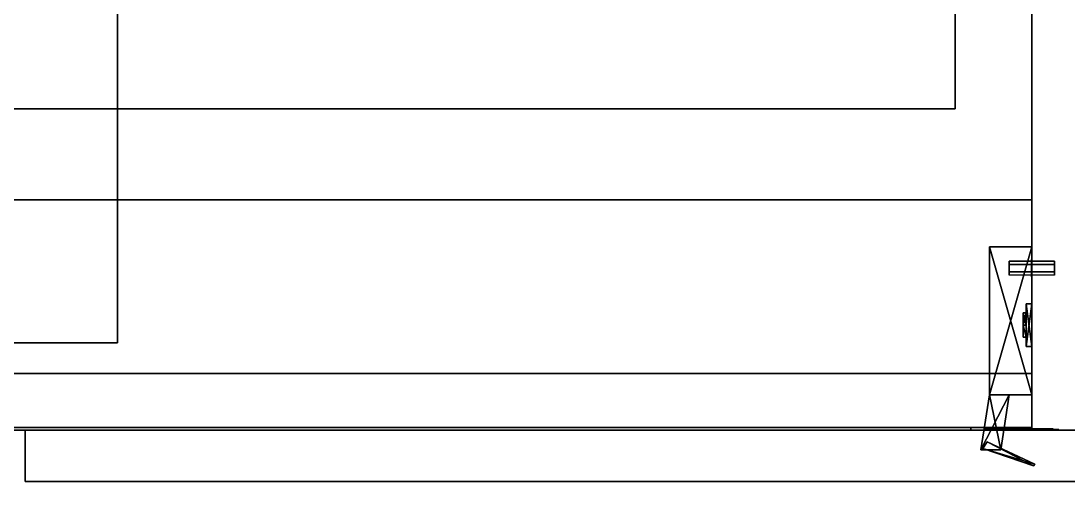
# Model space of a CAD drawing. Extents: x 0 to 6014, y -2463 to 0.
# Drawn here: x 1329.5 to 1697.8, y -819.3 to -649 of the extents above; entities that cross this region are included whole.
import ezdxf

# ---------------------------------------------------------------- set-up
doc = ezdxf.new("R2010")
doc.units = 0
for name, color, linetype in [('LAYER0', 7, 'CONTINUOUS'), ('LAYER1', 7, 'CONTINUOUS'), ('LAYER383', 7, 'CONTINUOUS'), ('LAYER394', 7, 'CONTINUOUS'), ('LAYER404', 7, 'CONTINUOUS'), ('LAYER405', 7, 'CONTINUOUS'), ('LAYER407', 7, 'CONTINUOUS'), ('LAYER410', 254, 'CONTINUOUS'), ('LAYER412', 28, 'CONTINUOUS'), ('LAYER413', 253, 'CONTINUOUS'), ('LAYER414', 28, 'CONTINUOUS'), ('LAYER415', 253, 'CONTINUOUS'), ('LAYER416', 250, 'CONTINUOUS'), ('LAYER565', 7, 'CONTINUOUS')]:
    doc.layers.add(name, color=color, linetype=linetype)

msp = doc.modelspace()

# ---------------------------------------------------------------- linework, layer by layer
at = {"layer": 'LAYER0'}
for points, invisible_edges in [([(1510, -275), (4585, -10), (2107, -1850), (1510, -275)], 7), ([(1510, -275, 5), (2107, -1850, 5), (1510, -10, 5), (1510, -275, 5)], 3), ([(1510, -10, 5), (2107, -1850, 5), (4585, -10, 5), (1510, -10, 5)], 3), ([(2107, -1850, 5), (0, -20, 5), (0, -1850, 5), (2107, -1850, 5)], 1), ([(0, -20, 5), (2107, -1850, 5), (1065, -275, 5), (0, -20, 5)], 7), ([(0, -1850), (1065, -275), (2107, -1850), (0, -1850)], 3), ([(2107, -1850), (1065, -275), (1510, -275), (2107, -1850)], 5), ([(1065, -275, 5), (2107, -1850, 5), (1510, -275, 5), (1065, -275, 5)], 3)]:
    msp.add_3dface(points, dxfattribs=dict(at, invisible_edges=invisible_edges))
at = {"layer": 'LAYER383'}
for points, invisible_edges in [([(1363.41, -762.3, 895), (2493.76, -346.1899, 895), (2479.18, -352.9299, 895), (1363.41, -762.3, 895)], 5), ([(1363.41, -532.96, 895), (2493.76, -346.1899, 895), (1363.41, -762.3, 895), (1363.41, -532.96, 895)], 3), ([(1363.41, -762.3, 895), (2479.18, -352.9299, 895), (2465.64, -362.3201, 895), (1363.41, -762.3, 895)], 5), ([(1363.41, -762.3, 895), (2465.64, -362.3201, 895), (2453.67, -373.76, 895), (1363.41, -762.3, 895)], 5), ([(1363.41, -762.3, 895), (2453.67, -373.76, 895), (2443.51, -387.25, 895), (1363.41, -762.3, 895)], 5), ([(1363.41, -762.3, 895), (2443.51, -387.25, 895), (2435.18, -402.51, 895), (1363.41, -762.3, 895)], 5), ([(1363.41, -762.3, 895), (2435.18, -402.51, 895), (2429.19, -418.9299, 895), (1363.41, -762.3, 895)], 5), ([(1363.41, -762.3, 895), (2429.19, -418.9299, 895), (2425.55, -436.24, 895), (1363.41, -762.3, 895)], 5), ([(1363.41, -762.3, 895), (2425.55, -436.24, 895), (2424.25, -453.84, 895), (1363.41, -762.3, 895)], 5), ([(2425.55, -672.67, 895), (1363.41, -762.3, 895), (2424.25, -453.84, 895), (2425.55, -672.67, 895)], 3), ([(1363.41, -532.96, 915), (2425.55, -672.67, 915), (2424.25, -453.84, 915), (1363.41, -532.96, 915)], 5), ([(1363.41, -532.96, 915), (2429.19, -689.6799, 915), (2425.55, -672.67, 915), (1363.41, -532.96, 915)], 5), ([(1363.41, -532.96, 915), (2435.18, -706.11, 915), (2429.19, -689.6799, 915), (1363.41, -532.96, 915)], 5), ([(1363.41, -532.96, 915), (2443.51, -721.36, 915), (2435.18, -706.11, 915), (1363.41, -532.96, 915)], 5), ([(1363.41, -532.96, 915), (2453.67, -734.85, 915), (2443.51, -721.36, 915), (1363.41, -532.96, 915)], 5), ([(1363.41, -532.96, 915), (2465.64, -746.29, 915), (2453.67, -734.85, 915), (1363.41, -532.96, 915)], 5), ([(1363.41, -532.96, 915), (2479.18, -755.6799, 915), (2465.64, -746.29, 915), (1363.41, -532.96, 915)], 5), ([(1363.41, -532.96, 915), (2493.76, -762.4299, 915), (2479.18, -755.6799, 915), (1363.41, -532.96, 915)], 5), ([(1363.41, -532.96, 915), (2508.86, -766.53, 915), (2493.76, -762.4299, 915), (1363.41, -532.96, 915)], 5), ([(1363.41, -762.3, 915), (2508.86, -766.53, 915), (1363.41, -532.96, 915), (1363.41, -762.3, 915)], 3), ([(2429.19, -689.6799, 895), (1363.41, -762.3, 895), (2425.55, -672.67, 895), (2429.19, -689.6799, 895)], 3), ([(2435.18, -706.11, 895), (1363.41, -762.3, 895), (2429.19, -689.6799, 895), (2435.18, -706.11, 895)], 3), ([(2443.51, -721.36, 895), (1363.41, -762.3, 895), (2435.18, -706.11, 895), (2443.51, -721.36, 895)], 3), ([(2453.67, -734.85, 895), (1363.41, -762.3, 895), (2443.51, -721.36, 895), (2453.67, -734.85, 895)], 3), ([(2465.64, -746.29, 895), (1363.41, -762.3, 895), (2453.67, -734.85, 895), (2465.64, -746.29, 895)], 3), ([(2479.18, -755.6799, 895), (1363.41, -762.3, 895), (2465.64, -746.29, 895), (2479.18, -755.6799, 895)], 3), ([(2493.76, -762.4299, 895), (1363.41, -762.3, 895), (2479.18, -755.6799, 895), (2493.76, -762.4299, 895)], 3), ([(150, -833, 895), (1005.45, -762.3, 895), (3455, -833, 895), (150, -833, 895)], 3), ([(1005.45, -762.3, 915), (150, -833, 915), (3455, -833, 915), (1005.45, -762.3, 915)], 5), ([(3455, -833, 895), (1005.45, -762.3, 895), (1363.41, -762.3, 895), (3455, -833, 895)], 5), ([(1005.45, -762.3, 915), (3455, -833, 915), (1363.41, -762.3, 915), (1005.45, -762.3, 915)], 3), ([(2508.86, -766.53, 895), (1363.41, -762.3, 895), (2493.76, -762.4299, 895), (2508.86, -766.53, 895)], 3), ([(2524.74, -768, 895), (1363.41, -762.3, 895), (2508.86, -766.53, 895), (2524.74, -768, 895)], 3), ([(3455, -833, 895), (1363.41, -762.3, 895), (2524.74, -768, 895), (3455, -833, 895)], 7), ([(1363.41, -762.3, 915), (2524.74, -768, 915), (2508.86, -766.53, 915), (1363.41, -762.3, 915)], 5), ([(1363.41, -762.3, 915), (3455, -833, 915), (2524.74, -768, 915), (1363.41, -762.3, 915)], 7)]:
    msp.add_3dface(points, dxfattribs=dict(at, invisible_edges=invisible_edges))
at = {"layer": 'LAYER394', "invisible_edges": 1}
for points in [[(1685, -430, 146), (974, -793, 146), (974, -430, 146), (1685, -430, 146)], [(974, -793, 146), (1685, -430, 146), (1685, -793, 146), (974, -793, 146)], [(1685, -793, 164), (974, -430, 164), (974, -793, 164), (1685, -793, 164)], [(974, -430, 164), (1685, -793, 164), (1685, -430, 164), (974, -430, 164)], [(1685, -430, 146), (1685, -793, 164), (1685, -793, 146), (1685, -430, 146)], [(1685, -793, 164), (1685, -430, 146), (1685, -430, 164), (1685, -793, 164)], [(1685, -793, 164), (974, -793, 146), (1685, -793, 146), (1685, -793, 164)], [(974, -793, 146), (1685, -793, 164), (974, -793, 164), (974, -793, 146)]]:
    msp.add_3dface(points, dxfattribs=at)
at = {"layer": 'LAYER404', "invisible_edges": 1}
for points in [[(1685, -430, 145), (1685, -793, 895), (1685, -430, 895), (1685, -430, 145)], [(1685, -793, 895), (1685, -430, 145), (1685, -793, 145), (1685, -793, 895)], [(1685, -430, 145), (1703, -793, 145), (1685, -793, 145), (1685, -430, 145)], [(1703, -793, 145), (1685, -430, 145), (1703, -430, 145), (1703, -793, 145)], [(1703, -430, 895), (1685, -793, 895), (1703, -793, 895), (1703, -430, 895)], [(1685, -793, 895), (1703, -430, 895), (1685, -430, 895), (1685, -793, 895)], [(1703, -793, 145), (1685, -793, 895), (1685, -793, 145), (1703, -793, 145)], [(1685, -793, 895), (1703, -793, 145), (1703, -793, 895), (1685, -793, 895)]]:
    msp.add_3dface(points, dxfattribs=at)
at = {"layer": 'LAYER405', "invisible_edges": 1}
for points in [[(1685, -712, 876.5), (974, -792, 876.5), (974, -712, 876.5), (1685, -712, 876.5)], [(974, -792, 876.5), (1685, -712, 876.5), (1685, -792, 876.5), (974, -792, 876.5)], [(974, -712, 894.5), (1685, -712, 876.5), (974, -712, 876.5), (974, -712, 894.5)], [(1685, -712, 876.5), (974, -712, 894.5), (1685, -712, 894.5), (1685, -712, 876.5)], [(1685, -792, 894.5), (974, -712, 894.5), (974, -792, 894.5), (1685, -792, 894.5)], [(974, -712, 894.5), (1685, -792, 894.5), (1685, -712, 894.5), (974, -712, 894.5)], [(1685, -712, 876.5), (1685, -792, 894.5), (1685, -792, 876.5), (1685, -712, 876.5)], [(1685, -792, 894.5), (1685, -712, 876.5), (1685, -712, 894.5), (1685, -792, 894.5)], [(1685, -792, 894.5), (974, -792, 876.5), (1685, -792, 876.5), (1685, -792, 894.5)], [(974, -792, 876.5), (1685, -792, 894.5), (974, -792, 894.5), (974, -792, 876.5)]]:
    msp.add_3dface(points, dxfattribs=at)
at = {"layer": 'LAYER407', "invisible_edges": 1}
for points in [[(1685, -454.6, 511), (974, -773, 511), (974, -454.6, 511), (1685, -454.6, 511)], [(974, -773, 511), (1685, -454.6, 511), (1685, -773, 511), (974, -773, 511)], [(1685, -773, 529), (974, -454.6, 529), (974, -773, 529), (1685, -773, 529)], [(974, -454.6, 529), (1685, -773, 529), (1685, -454.6, 529), (974, -454.6, 529)], [(1685, -454.6, 511), (1685, -773, 529), (1685, -773, 511), (1685, -454.6, 511)], [(1685, -773, 529), (1685, -454.6, 511), (1685, -454.6, 529), (1685, -773, 529)], [(1685, -773, 529), (974, -773, 511), (1685, -773, 511), (1685, -773, 529)], [(974, -773, 511), (1685, -773, 529), (974, -773, 529), (974, -773, 511)]]:
    msp.add_3dface(points, dxfattribs=at)
at = {"layer": 'LAYER410'}
for points in [[(1677, -738.5, 508.5), (1677, -733.5, 508.5), (1677, -734.75, 510.665), (1677, -737.25, 510.665)], [(1677, -738.5, 508.5), (1677, -737.25, 506.3349), (1677, -734.75, 506.3349), (1677, -733.5, 508.5)], [(1684.95, -733, 508.5), (1684.95, -739, 508.5), (1684.95, -737.5, 511.0981), (1684.95, -734.5, 511.0981)], [(1684.95, -733, 508.5), (1684.95, -739, 508.5), (1684.95, -737.5, 505.9019), (1684.95, -734.5, 505.9019)], [(1685.05, -733, 508.5), (1685.05, -739, 508.5), (1685.05, -737.5, 511.0981), (1685.05, -734.5, 511.0981)], [(1685.05, -733, 508.5), (1685.05, -739, 508.5), (1685.05, -737.5, 505.9019), (1685.05, -734.5, 505.9019)], [(1693, -738.5, 508.5), (1693, -733.5, 508.5), (1693, -734.75, 510.665), (1693, -737.25, 510.665)], [(1693, -738.5, 508.5), (1693, -737.25, 506.3349), (1693, -734.75, 506.3349), (1693, -733.5, 508.5)]]:
    msp.add_3dface(points, dxfattribs=at)
at = {"layer": 'LAYER412'}
for points in [[(1663.5, -792, 269), (1663.5, -793, 269), (1663.5, -792, 269)], [(1663.5, -792, 227), (1681.5, -792, 227), (1681.5, -792, 227), (1663.5, -792, 227)], [(1663.5, -792, 269), (1681.5, -792, 269), (1681.5, -792, 269), (1663.5, -792, 269)], [(1681.5, -792, 227), (1681.5, -793, 227), (1663.5, -793, 227), (1663.5, -792, 227)], [(1663.5, -793, 227), (1663.5, -793, 269), (1663.5, -792, 269), (1663.5, -792, 227)], [(1681.5, -792, 269), (1681.5, -793, 269), (1663.5, -793, 269), (1663.5, -792, 269)], [(1663.5, -793, 227), (1681.5, -793, 227), (1681.5, -793, 269), (1663.5, -793, 269)], [(1668.5, -792, 239), (1668.5, -793, 239), (1668.5, -793, 257), (1668.5, -792, 257)], [(1668.5, -792, 239), (1668.5, -793, 239), (1681.5, -793, 239), (1681.5, -792, 239)], [(1668.5, -792, 257), (1668.5, -793, 257), (1681.5, -793, 257), (1681.5, -792, 257)], [(1668.5, -793, 239), (1668.5, -793, 257), (1668.5, -793, 239)], [(1681.5, -792, 239), (1681.5, -793, 239), (1681.5, -793, 227), (1681.5, -792, 227)], [(1681.5, -792, 257), (1681.5, -793, 257), (1681.5, -793, 269), (1681.5, -792, 269)], [(1681.5, -793, 239), (1681.5, -793, 227), (1681.5, -793, 239)], [(1681.5, -793, 257), (1681.5, -793, 269), (1681.5, -793, 257)]]:
    msp.add_3dface(points, dxfattribs=at)
for points, invisible_edges in [([(1663.5, -792, 269), (1663.5, -792, 227), (1668.5, -792, 239), (1668.5, -792, 257)], 10), ([(1663.5, -792, 227), (1668.5, -792, 239), (1681.5, -792, 239), (1681.5, -792, 227)], 1), ([(1663.5, -792, 269), (1668.5, -792, 257), (1681.5, -792, 257), (1681.5, -792, 269)], 1), ([(1681.5, -792.5, 257), (1681.5, -792.5, 239), (1668.5, -792.5, 239), (1668.5, -792.5, 257)], 1), ([(1685.709, -792.5, 253.3167), (1685.5, -792.5, 242.5), (1681.5, -792.5, 239), (1681.5, -792.5, 257)], 5), ([(1681.5, -792.75, 235), (1686.475, -792.75, 235.9896), (1685.5, -792.75, 242.5), (1681.5, -792.75, 239)], 2), ([(1686.475, -792.75, 260.0104), (1681.5, -792.75, 261), (1681.5, -792.75, 257), (1685.5, -792.75, 253.5)], 8), ([(1692.5, -792.5, 253.5), (1692.5, -792.5, 242.5), (1685.5, -792.5, 242.5), (1685.709, -792.5, 253.3167)], 4), ([(1686.475, -792.75, 235.9896), (1690.692, -792.75, 238.8076), (1689, -792.75, 242.5), (1685.5, -792.75, 242.5)], 10), ([(1690.692, -792.75, 257.1924), (1686.475, -792.75, 260.0104), (1685.5, -792.75, 253.5), (1689, -792.75, 253.5)], 10), ([(1690.692, -792.75, 238.8076), (1693.51, -792.75, 243.0251), (1692.5, -792.75, 242.5), (1689, -792.75, 242.5)], 10), ([(1693.51, -792.75, 252.9749), (1690.692, -792.75, 257.1924), (1689, -792.75, 253.5), (1692.5, -792.75, 253.5)], 10), ([(1693.51, -792.75, 243.0251), (1694.5, -792.75, 248), (1692.5, -792.75, 248), (1692.5, -792.75, 242.5)], 10), ([(1694.5, -792.75, 248), (1693.51, -792.75, 252.9749), (1692.5, -792.75, 253.5), (1692.5, -792.75, 248)], 10)]:
    msp.add_3dface(points, dxfattribs=dict(at, invisible_edges=invisible_edges))
at = {"layer": 'LAYER413'}
for points in [[(1685, -780.5, 241.2174), (1670.079, -780.5, 241.2174), (1685, -728.5, 241.2174), (1685, -780.5, 241.2174)], [(1685, -728.5, 241.2174), (1670.079, -780.5, 241.2174), (1670.079, -728.5, 241.2174), (1685, -728.5, 241.2174)], [(1685, -728.5, 241.2174), (1670.079, -728.5, 241.2174), (1685, -728.5, 254.7826), (1685, -728.5, 241.2174)], [(1685, -728.5, 254.7826), (1670.079, -728.5, 241.2174), (1670.079, -728.5, 254.7826), (1685, -728.5, 254.7826)], [(1685, -728.5, 254.7826), (1670.079, -728.5, 254.7826), (1685, -780.5, 254.7826), (1685, -728.5, 254.7826)], [(1685, -780.5, 254.7826), (1670.079, -728.5, 254.7826), (1670.079, -780.5, 254.7826), (1685, -780.5, 254.7826)], [(1670.079, -780.5, 241.2174), (1670.079, -780.5, 254.7826), (1670.079, -728.5, 241.2174), (1670.079, -780.5, 241.2174)], [(1670.079, -728.5, 241.2174), (1670.079, -780.5, 254.7826), (1670.079, -728.5, 254.7826), (1670.079, -728.5, 241.2174)], [(1683.01, -763.5, 274), (1685, -763.5, 274), (1685, -748.5, 274), (1683.01, -763.5, 274)], [(1683.01, -763.5, 274), (1685, -748.5, 274), (1683.01, -748.5, 274), (1683.01, -763.5, 274)], [(1683.01, -748.5, 274), (1685, -748.5, 274), (1685, -748.5, 222), (1683.01, -748.5, 274)], [(1683.01, -748.5, 274), (1685, -748.5, 222), (1683.01, -748.5, 222), (1683.01, -748.5, 274)], [(1683.01, -748.5, 222), (1685, -748.5, 222), (1685, -763.5, 222), (1683.01, -748.5, 222)], [(1683.01, -748.5, 222), (1685, -763.5, 222), (1683.01, -763.5, 222), (1683.01, -748.5, 222)], [(1683.01, -763.5, 222), (1683.01, -763.5, 274), (1683.01, -748.5, 274), (1683.01, -763.5, 222)], [(1683.01, -763.5, 222), (1683.01, -748.5, 274), (1683.01, -748.5, 222), (1683.01, -763.5, 222)], [(1682.016, -756, 261.2909), (1682.016, -751.7573, 266.0869), (1683.01, -756, 261.2909), (1682.016, -756, 261.2909)], [(1683.01, -756, 261.2909), (1682.016, -751.7573, 266.0869), (1683.01, -751.7573, 266.0869), (1683.01, -756, 261.2909)], [(1682.016, -751.7573, 266.0869), (1682.016, -756, 270.883), (1683.01, -751.7573, 266.0869), (1682.016, -751.7573, 266.0869)], [(1683.01, -751.7573, 266.0869), (1682.016, -756, 270.883), (1683.01, -756, 270.883), (1683.01, -751.7573, 266.0869)], [(1682.016, -756, 270.883), (1682.016, -751.7573, 266.0869), (1682.016, -760.2427, 266.0869), (1682.016, -756, 270.883)], [(1682.016, -760.2427, 266.0869), (1682.016, -751.7573, 266.0869), (1682.016, -756, 261.2909), (1682.016, -760.2427, 266.0869)], [(1682.016, -756, 225.117), (1682.016, -751.7573, 229.913), (1683.01, -756, 225.117), (1682.016, -756, 225.117)], [(1683.01, -756, 225.117), (1682.016, -751.7573, 229.913), (1683.01, -751.7573, 229.913), (1683.01, -756, 225.117)], [(1682.016, -751.7573, 229.913), (1682.016, -756, 234.7091), (1683.01, -751.7573, 229.913), (1682.016, -751.7573, 229.913)], [(1683.01, -751.7573, 229.913), (1682.016, -756, 234.7091), (1683.01, -756, 234.7091), (1683.01, -751.7573, 229.913)], [(1682.016, -756, 234.7091), (1682.016, -751.7573, 229.913), (1682.016, -760.2427, 229.913), (1682.016, -756, 234.7091)], [(1682.016, -760.2427, 229.913), (1682.016, -751.7573, 229.913), (1682.016, -756, 225.117), (1682.016, -760.2427, 229.913)], [(1683.01, -756, 270.883), (1683.01, -751.7573, 266.0869), (1683.01, -756, 261.2909), (1683.01, -756, 270.883)], [(1683.01, -756, 234.7091), (1683.01, -751.7573, 229.913), (1683.01, -756, 225.117), (1683.01, -756, 234.7091)], [(1682.016, -760.2427, 266.0869), (1682.016, -756, 261.2909), (1683.01, -760.2427, 266.0869), (1682.016, -760.2427, 266.0869)], [(1683.01, -760.2427, 266.0869), (1682.016, -756, 261.2909), (1683.01, -756, 261.2909), (1683.01, -760.2427, 266.0869)], [(1683.01, -756, 270.883), (1682.016, -756, 270.883), (1683.01, -760.2427, 266.0869), (1683.01, -756, 270.883)], [(1683.01, -760.2427, 266.0869), (1682.016, -756, 270.883), (1682.016, -760.2427, 266.0869), (1683.01, -760.2427, 266.0869)], [(1682.016, -760.2427, 229.913), (1682.016, -756, 225.117), (1683.01, -760.2427, 229.913), (1682.016, -760.2427, 229.913)], [(1683.01, -760.2427, 229.913), (1682.016, -756, 225.117), (1683.01, -756, 225.117), (1683.01, -760.2427, 229.913)], [(1683.01, -756, 234.7091), (1682.016, -756, 234.7091), (1683.01, -760.2427, 229.913), (1683.01, -756, 234.7091)], [(1683.01, -760.2427, 229.913), (1682.016, -756, 234.7091), (1682.016, -760.2427, 229.913), (1683.01, -760.2427, 229.913)], [(1683.01, -756, 270.883), (1683.01, -756, 261.2909), (1683.01, -760.2427, 266.0869), (1683.01, -756, 270.883)], [(1683.01, -756, 234.7091), (1683.01, -756, 225.117), (1683.01, -760.2427, 229.913), (1683.01, -756, 234.7091)], [(1685, -763.5, 222), (1685, -763.5, 274), (1683.01, -763.5, 274), (1685, -763.5, 222)], [(1685, -763.5, 222), (1683.01, -763.5, 274), (1683.01, -763.5, 222), (1685, -763.5, 222)], [(1674.058, -799.8654, 241.2174), (1667.094, -799.8654, 241.2174), (1677.042, -780.5, 241.2174), (1674.058, -799.8654, 241.2174)], [(1677.042, -780.5, 241.2174), (1667.094, -799.8654, 241.2174), (1670.079, -780.5, 241.2174), (1677.042, -780.5, 241.2174)], [(1674.058, -799.8654, 254.7826), (1670.079, -780.5, 254.7826), (1667.094, -799.8654, 254.7826), (1674.058, -799.8654, 254.7826)], [(1667.094, -799.8654, 241.2174), (1667.094, -799.8654, 254.7826), (1670.079, -780.5, 241.2174), (1667.094, -799.8654, 241.2174)], [(1670.079, -780.5, 241.2174), (1667.094, -799.8654, 254.7826), (1670.079, -780.5, 254.7826), (1670.079, -780.5, 241.2174)], [(1677.042, -780.5, 254.7826), (1670.079, -780.5, 254.7826), (1674.058, -799.8654, 254.7826), (1677.042, -780.5, 254.7826)], [(1669.308, -797.0753, 242.3477), (1685.591, -805.5, 242.3477), (1667.818, -799.4556, 242.3477), (1669.308, -797.0753, 242.3477)], [(1669.308, -797.0753, 253.652), (1667.818, -799.4556, 253.652), (1686.082, -804.9226, 253.652), (1669.308, -797.0753, 253.652)], [(1686.082, -804.9226, 242.3477), (1685.591, -805.5, 242.3477), (1669.308, -797.0753, 242.3477), (1686.082, -804.9226, 242.3477)], [(1686.082, -804.9226, 253.652), (1667.818, -799.4556, 253.652), (1685.591, -805.5, 253.652), (1686.082, -804.9226, 253.652)], [(1685.591, -805.5, 242.3477), (1685.591, -805.5, 253.652), (1667.818, -799.4556, 242.3477), (1685.591, -805.5, 242.3477)], [(1667.818, -799.4556, 242.3477), (1685.591, -805.5, 253.652), (1667.818, -799.4556, 253.652), (1667.818, -799.4556, 242.3477)]]:
    msp.add_3dface(points, dxfattribs=at)
at = {"layer": 'LAYER414'}
for points in [[(1663.5, -792, 813), (1663.5, -793, 813), (1663.5, -792, 813)], [(1663.5, -792, 771), (1681.5, -792, 771), (1681.5, -792, 771), (1663.5, -792, 771)], [(1663.5, -792, 813), (1681.5, -792, 813), (1681.5, -792, 813), (1663.5, -792, 813)], [(1681.5, -792, 771), (1681.5, -793, 771), (1663.5, -793, 771), (1663.5, -792, 771)], [(1663.5, -793, 771), (1663.5, -793, 813), (1663.5, -792, 813), (1663.5, -792, 771)], [(1681.5, -792, 813), (1681.5, -793, 813), (1663.5, -793, 813), (1663.5, -792, 813)], [(1663.5, -793, 771), (1681.5, -793, 771), (1681.5, -793, 813), (1663.5, -793, 813)], [(1668.5, -792, 783), (1668.5, -793, 783), (1668.5, -793, 801), (1668.5, -792, 801)], [(1668.5, -792, 783), (1668.5, -793, 783), (1681.5, -793, 783), (1681.5, -792, 783)], [(1668.5, -792, 801), (1668.5, -793, 801), (1681.5, -793, 801), (1681.5, -792, 801)], [(1668.5, -793, 783), (1668.5, -793, 801), (1668.5, -793, 783)], [(1681.5, -792, 783), (1681.5, -793, 783), (1681.5, -793, 771), (1681.5, -792, 771)], [(1681.5, -792, 801), (1681.5, -793, 801), (1681.5, -793, 813), (1681.5, -792, 813)], [(1681.5, -793, 783), (1681.5, -793, 771), (1681.5, -793, 783)], [(1681.5, -793, 801), (1681.5, -793, 813), (1681.5, -793, 801)]]:
    msp.add_3dface(points, dxfattribs=at)
for points, invisible_edges in [([(1663.5, -792, 813), (1663.5, -792, 771), (1668.5, -792, 783), (1668.5, -792, 801)], 10), ([(1663.5, -792, 771), (1668.5, -792, 783), (1681.5, -792, 783), (1681.5, -792, 771)], 1), ([(1663.5, -792, 813), (1668.5, -792, 801), (1681.5, -792, 801), (1681.5, -792, 813)], 1), ([(1681.5, -792.5, 801), (1681.5, -792.5, 783), (1668.5, -792.5, 783), (1668.5, -792.5, 801)], 1), ([(1685.709, -792.5, 797.3167), (1685.5, -792.5, 786.5), (1681.5, -792.5, 783), (1681.5, -792.5, 801)], 5), ([(1681.5, -792.75, 779), (1686.475, -792.75, 779.9896), (1685.5, -792.75, 786.5), (1681.5, -792.75, 783)], 2), ([(1686.475, -792.75, 804.0104), (1681.5, -792.75, 805), (1681.5, -792.75, 801), (1685.5, -792.75, 797.5)], 8), ([(1692.5, -792.5, 797.5), (1692.5, -792.5, 786.5), (1685.5, -792.5, 786.5), (1685.709, -792.5, 797.3167)], 4), ([(1686.475, -792.75, 779.9896), (1690.692, -792.75, 782.8076), (1689, -792.75, 786.5), (1685.5, -792.75, 786.5)], 10), ([(1690.692, -792.75, 801.1924), (1686.475, -792.75, 804.0104), (1685.5, -792.75, 797.5), (1689, -792.75, 797.5)], 10), ([(1690.692, -792.75, 782.8076), (1693.51, -792.75, 787.0251), (1692.5, -792.75, 786.5), (1689, -792.75, 786.5)], 10), ([(1693.51, -792.75, 796.9749), (1690.692, -792.75, 801.1924), (1689, -792.75, 797.5), (1692.5, -792.75, 797.5)], 10), ([(1693.51, -792.75, 787.0251), (1694.5, -792.75, 792), (1692.5, -792.75, 792), (1692.5, -792.75, 786.5)], 10), ([(1694.5, -792.75, 792), (1693.51, -792.75, 796.9749), (1692.5, -792.75, 797.5), (1692.5, -792.75, 792)], 10)]:
    msp.add_3dface(points, dxfattribs=dict(at, invisible_edges=invisible_edges))
at = {"layer": 'LAYER415'}
for points in [[(1685, -780.5, 785.2174), (1670.079, -780.5, 785.2174), (1685, -728.5, 785.2174), (1685, -780.5, 785.2174)], [(1685, -728.5, 785.2174), (1670.079, -780.5, 785.2174), (1670.079, -728.5, 785.2174), (1685, -728.5, 785.2174)], [(1685, -728.5, 785.2174), (1670.079, -728.5, 785.2174), (1685, -728.5, 798.7826), (1685, -728.5, 785.2174)], [(1685, -728.5, 798.7826), (1670.079, -728.5, 785.2174), (1670.079, -728.5, 798.7826), (1685, -728.5, 798.7826)], [(1685, -728.5, 798.7826), (1670.079, -728.5, 798.7826), (1685, -780.5, 798.7826), (1685, -728.5, 798.7826)], [(1685, -780.5, 798.7826), (1670.079, -728.5, 798.7826), (1670.079, -780.5, 798.7826), (1685, -780.5, 798.7826)], [(1670.079, -780.5, 785.2174), (1670.079, -780.5, 798.7826), (1670.079, -728.5, 785.2174), (1670.079, -780.5, 785.2174)], [(1670.079, -728.5, 785.2174), (1670.079, -780.5, 798.7826), (1670.079, -728.5, 798.7826), (1670.079, -728.5, 785.2174)], [(1683.01, -763.5, 818), (1685, -763.5, 818), (1685, -748.5, 818), (1683.01, -763.5, 818)], [(1683.01, -763.5, 818), (1685, -748.5, 818), (1683.01, -748.5, 818), (1683.01, -763.5, 818)], [(1683.01, -748.5, 818), (1685, -748.5, 818), (1685, -748.5, 766), (1683.01, -748.5, 818)], [(1683.01, -748.5, 818), (1685, -748.5, 766), (1683.01, -748.5, 766), (1683.01, -748.5, 818)], [(1683.01, -748.5, 766), (1685, -748.5, 766), (1685, -763.5, 766), (1683.01, -748.5, 766)], [(1683.01, -748.5, 766), (1685, -763.5, 766), (1683.01, -763.5, 766), (1683.01, -748.5, 766)], [(1683.01, -763.5, 766), (1683.01, -763.5, 818), (1683.01, -748.5, 818), (1683.01, -763.5, 766)], [(1683.01, -763.5, 766), (1683.01, -748.5, 818), (1683.01, -748.5, 766), (1683.01, -763.5, 766)], [(1682.016, -756, 805.291), (1682.016, -751.7573, 810.087), (1683.01, -756, 805.291), (1682.016, -756, 805.291)], [(1683.01, -756, 805.291), (1682.016, -751.7573, 810.087), (1683.01, -751.7573, 810.087), (1683.01, -756, 805.291)], [(1682.016, -751.7573, 810.087), (1682.016, -756, 814.883), (1683.01, -751.7573, 810.087), (1682.016, -751.7573, 810.087)], [(1683.01, -751.7573, 810.087), (1682.016, -756, 814.883), (1683.01, -756, 814.883), (1683.01, -751.7573, 810.087)], [(1682.016, -756, 814.883), (1682.016, -751.7573, 810.087), (1682.016, -760.2427, 810.087), (1682.016, -756, 814.883)], [(1682.016, -760.2427, 810.087), (1682.016, -751.7573, 810.087), (1682.016, -756, 805.291), (1682.016, -760.2427, 810.087)], [(1682.016, -756, 769.117), (1682.016, -751.7573, 773.913), (1683.01, -756, 769.117), (1682.016, -756, 769.117)], [(1683.01, -756, 769.117), (1682.016, -751.7573, 773.913), (1683.01, -751.7573, 773.913), (1683.01, -756, 769.117)], [(1682.016, -751.7573, 773.913), (1682.016, -756, 778.709), (1683.01, -751.7573, 773.913), (1682.016, -751.7573, 773.913)], [(1683.01, -751.7573, 773.913), (1682.016, -756, 778.709), (1683.01, -756, 778.709), (1683.01, -751.7573, 773.913)], [(1682.016, -756, 778.709), (1682.016, -751.7573, 773.913), (1682.016, -760.2427, 773.913), (1682.016, -756, 778.709)], [(1682.016, -760.2427, 773.913), (1682.016, -751.7573, 773.913), (1682.016, -756, 769.117), (1682.016, -760.2427, 773.913)], [(1683.01, -756, 814.883), (1683.01, -751.7573, 810.087), (1683.01, -756, 805.291), (1683.01, -756, 814.883)], [(1683.01, -756, 778.709), (1683.01, -751.7573, 773.913), (1683.01, -756, 769.117), (1683.01, -756, 778.709)], [(1682.016, -760.2427, 810.087), (1682.016, -756, 805.291), (1683.01, -760.2427, 810.087), (1682.016, -760.2427, 810.087)], [(1683.01, -760.2427, 810.087), (1682.016, -756, 805.291), (1683.01, -756, 805.291), (1683.01, -760.2427, 810.087)], [(1683.01, -756, 814.883), (1682.016, -756, 814.883), (1683.01, -760.2427, 810.087), (1683.01, -756, 814.883)], [(1683.01, -760.2427, 810.087), (1682.016, -756, 814.883), (1682.016, -760.2427, 810.087), (1683.01, -760.2427, 810.087)], [(1682.016, -760.2427, 773.913), (1682.016, -756, 769.117), (1683.01, -760.2427, 773.913), (1682.016, -760.2427, 773.913)], [(1683.01, -760.2427, 773.913), (1682.016, -756, 769.117), (1683.01, -756, 769.117), (1683.01, -760.2427, 773.913)], [(1683.01, -756, 778.709), (1682.016, -756, 778.709), (1683.01, -760.2427, 773.913), (1683.01, -756, 778.709)], [(1683.01, -760.2427, 773.913), (1682.016, -756, 778.709), (1682.016, -760.2427, 773.913), (1683.01, -760.2427, 773.913)], [(1683.01, -756, 814.883), (1683.01, -756, 805.291), (1683.01, -760.2427, 810.087), (1683.01, -756, 814.883)], [(1683.01, -756, 778.709), (1683.01, -756, 769.117), (1683.01, -760.2427, 773.913), (1683.01, -756, 778.709)], [(1685, -763.5, 766), (1685, -763.5, 818), (1683.01, -763.5, 818), (1685, -763.5, 766)], [(1685, -763.5, 766), (1683.01, -763.5, 818), (1683.01, -763.5, 766), (1685, -763.5, 766)], [(1674.058, -799.8654, 785.2174), (1667.094, -799.8654, 785.2174), (1677.042, -780.5, 785.2174), (1674.058, -799.8654, 785.2174)], [(1677.042, -780.5, 785.2174), (1667.094, -799.8654, 785.2174), (1670.079, -780.5, 785.2174), (1677.042, -780.5, 785.2174)], [(1674.058, -799.8654, 798.7826), (1670.079, -780.5, 798.7826), (1667.094, -799.8654, 798.7826), (1674.058, -799.8654, 798.7826)], [(1667.094, -799.8654, 785.2174), (1667.094, -799.8654, 798.7826), (1670.079, -780.5, 785.2174), (1667.094, -799.8654, 785.2174)], [(1670.079, -780.5, 785.2174), (1667.094, -799.8654, 798.7826), (1670.079, -780.5, 798.7826), (1670.079, -780.5, 785.2174)], [(1677.042, -780.5, 798.7826), (1670.079, -780.5, 798.7826), (1674.058, -799.8654, 798.7826), (1677.042, -780.5, 798.7826)], [(1669.308, -797.0753, 786.3477), (1685.591, -805.5, 786.3477), (1667.818, -799.4556, 786.3477), (1669.308, -797.0753, 786.3477)], [(1669.308, -797.0753, 797.652), (1667.818, -799.4556, 797.652), (1686.082, -804.9226, 797.652), (1669.308, -797.0753, 797.652)], [(1686.082, -804.9226, 786.3477), (1685.591, -805.5, 786.3477), (1669.308, -797.0753, 786.3477), (1686.082, -804.9226, 786.3477)], [(1686.082, -804.9226, 797.652), (1667.818, -799.4556, 797.652), (1685.591, -805.5, 797.652), (1686.082, -804.9226, 797.652)], [(1685.591, -805.5, 786.3477), (1685.591, -805.5, 797.652), (1667.818, -799.4556, 786.3477), (1685.591, -805.5, 786.3477)], [(1667.818, -799.4556, 786.3477), (1685.591, -805.5, 797.652), (1667.818, -799.4556, 797.652), (1667.818, -799.4556, 786.3477)]]:
    msp.add_3dface(points, dxfattribs=at)
at = {"layer": 'LAYER416', "invisible_edges": 1}
for points in [[(1331, -793, 892), (1701, -793, 148), (1331, -793, 148), (1331, -793, 892)], [(1701, -793, 148), (1331, -793, 892), (1701, -793, 892), (1701, -793, 148)], [(1331, -811, 148), (1701, -793, 148), (1701, -811, 148), (1331, -811, 148)], [(1701, -793, 148), (1331, -811, 148), (1331, -793, 148), (1701, -793, 148)], [(1331, -793, 892), (1701, -811, 892), (1701, -793, 892), (1331, -793, 892)], [(1701, -811, 892), (1331, -793, 892), (1331, -811, 892), (1701, -811, 892)], [(1331, -811, 148), (1331, -793, 892), (1331, -793, 148), (1331, -811, 148)], [(1331, -793, 892), (1331, -811, 148), (1331, -811, 892), (1331, -793, 892)], [(1701, -811, 892), (1331, -811, 148), (1701, -811, 148), (1701, -811, 892)], [(1331, -811, 148), (1701, -811, 892), (1331, -811, 892), (1331, -811, 148)]]:
    msp.add_3dface(points, dxfattribs=at)
at = {"layer": 'LAYER565'}
for points, invisible_edges in [([(1658, -430, 2401), (930, -680, 2401), (930, -430, 2401), (1658, -430, 2401)], 3), ([(930, -680, 2401), (1658, -430, 2401), (1658, -680, 2401), (930, -680, 2401)], 1), ([(1658, -680, 2551), (930, -430, 2551), (930, -680, 2551), (1658, -680, 2551)], 3), ([(930, -430, 2551), (1658, -680, 2551), (1658, -430, 2551), (930, -430, 2551)], 1), ([(1658, -430, 2401), (1658, -680, 2551), (1658, -680, 2401), (1658, -430, 2401)], 1), ([(1658, -680, 2551), (1658, -430, 2401), (1658, -430, 2551), (1658, -680, 2551)], 1), ([(1658, -680, 2551), (930, -680, 2401), (1658, -680, 2401), (1658, -680, 2551)], 1), ([(930, -680, 2401), (1658, -680, 2551), (930, -680, 2551), (930, -680, 2401)], 1)]:
    msp.add_3dface(points, dxfattribs=dict(at, invisible_edges=invisible_edges))

# ---------------------------------------------------------------- meshes
at = {"layer": 'LAYER1'}
mesh = msp.add_polymesh((11, 2), dxfattribs=at)
for k, corner in enumerate([(2257, -1700, 2554), (2257, -2463, 2554), (150, -1700, 2554), (2257, -1700, 2554), (150, -170, 2554), (150, -1700, 2554), (933, -170, 2554), (150, -170, 2554), (933, -430, 2554), (933, -170, 2554), (1658, -430, 2554), (933, -430, 2554), (1658, -160, 2554), (1658, -430, 2554), (4428, -160, 2554), (1658, -160, 2554), (4428, -800, 2554), (4428, -160, 2554), (6013.688, -800, 2554), (4428, -800, 2554), (6013.688, -650, 2554), (4578, -650, 2554)]):
    mesh.set_mesh_vertex(divmod(k, 2), corner)
at = {"layer": 'LAYER410'}
mesh = msp.add_polymesh((2, 6), dxfattribs=dict(at, n_close=True))
for k, corner in enumerate([(1677, -738.5, 508.5), (1677, -737.25, 510.665), (1677, -734.75, 510.665), (1677, -733.5, 508.5), (1677, -734.75, 506.3349), (1677, -737.25, 506.3349), (1693, -738.5, 508.5), (1693, -737.25, 510.665), (1693, -734.75, 510.665), (1693, -733.5, 508.5), (1693, -734.75, 506.3349), (1693, -737.25, 506.3349)]):
    mesh.set_mesh_vertex(divmod(k, 6), corner)
mesh = msp.add_polymesh((2, 6), dxfattribs=dict(at, n_close=True))
for k, corner in enumerate([(1684.95, -739, 508.5), (1684.95, -737.5, 511.0981), (1684.95, -734.5, 511.0981), (1684.95, -733, 508.5), (1684.95, -734.5, 505.9019), (1684.95, -737.5, 505.9019), (1685.05, -739, 508.5), (1685.05, -737.5, 511.0981), (1685.05, -734.5, 511.0981), (1685.05, -733, 508.5), (1685.05, -734.5, 505.9019), (1685.05, -737.5, 505.9019)]):
    mesh.set_mesh_vertex(divmod(k, 6), corner)
at = {"layer": 'LAYER412'}
mesh = msp.add_polymesh((2, 9), dxfattribs=at)
for k, corner in enumerate([(1681.5, -792.75, 235), (1686.475, -792.75, 235.9896), (1690.692, -792.75, 238.8076), (1693.51, -792.75, 243.0251), (1694.5, -792.75, 248), (1693.51, -792.75, 252.9749), (1690.692, -792.75, 257.1924), (1686.475, -792.75, 260.0104), (1681.5, -792.75, 261), (1681.5, -793, 235), (1686.475, -793, 235.9896), (1690.692, -793, 238.8076), (1693.51, -793, 243.0251), (1694.5, -793, 248), (1693.51, -793, 252.9749), (1690.692, -793, 257.1924), (1686.475, -793, 260.0104), (1681.5, -793, 261)]):
    mesh.set_mesh_vertex(divmod(k, 9), corner)
at = {"layer": 'LAYER414'}
mesh = msp.add_polymesh((2, 9), dxfattribs=at)
for k, corner in enumerate([(1681.5, -792.75, 779), (1686.475, -792.75, 779.9896), (1690.692, -792.75, 782.8076), (1693.51, -792.75, 787.0251), (1694.5, -792.75, 792), (1693.51, -792.75, 796.9749), (1690.692, -792.75, 801.1924), (1686.475, -792.75, 804.0104), (1681.5, -792.75, 805), (1681.5, -793, 779), (1686.475, -793, 779.9896), (1690.692, -793, 782.8076), (1693.51, -793, 787.0251), (1694.5, -793, 792), (1693.51, -793, 796.9749), (1690.692, -793, 801.1924), (1686.475, -793, 804.0104), (1681.5, -793, 805)]):
    mesh.set_mesh_vertex(divmod(k, 9), corner)

doc.saveas('drawing.dxf')
